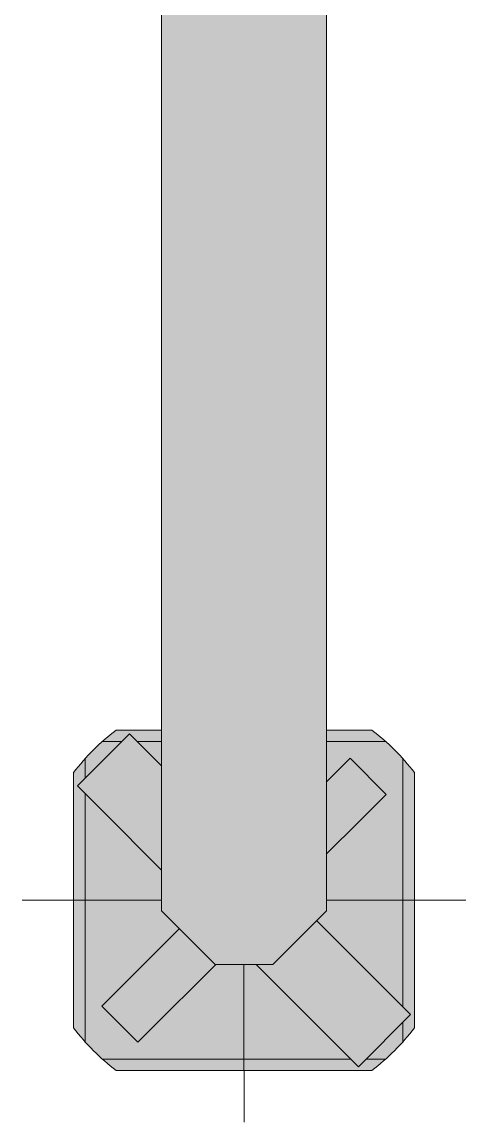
# Model space of a CAD drawing. Header units: millimetres. Extents: x -5368 to 16281, y -22441 to 15493.
# Drawn here: x 4824 to 5606, y -22441 to -20502 of the extents above; entities that cross this region are included whole.
import ezdxf

# ---------------------------------------------------------------- set-up
doc = ezdxf.new("R2010")
doc.units = ezdxf.units.MM
doc.set_wipeout_variables(frame=1)
doc.layers.add('Техника. Кран GROVE GMK 5220', color=250, linetype='Continuous', lineweight=20)
doc.layers.add('Техника. Кран GROVE GMK 5220 Штрих', color=7, linetype='Continuous', true_color=0xe8e8e8)

# ---------------------------------------------------------------- blocks, each defined once
blk = doc.blocks.new('GMK 5220-20221114.214039')
at = {"color": 0, "linetype": 'ByBlock', "lineweight": -2, "ltscale": 15, "transparency": 16777216}
blk.add_wipeout([(-300, 225), (-283.29523312338983, 245.7006530100483), (-265.1650429449553, 265.1650429449554), (-245.70065301004826, 283.29523312338983), (-225.00000000000003, 299.9999999999999), (-225.00000000000003, 300), (225, 300), (225, 300), (245.70065301004828, 283.29523312338995), (265.1650429449553, 265.1650429449554), (283.2952331233898, 245.70065301004843), (299.9999999999999, 225), (300, 225), (300, -225), (300, -225), (283.2952331233898, -245.70065301004843), (265.1650429449551, -265.16504294495553), (245.70065301004797, -283.2952331233901), (224.99999999999946, -300.0000000000003), (225, -300), (-225.00000000000003, -300), (-225.00000000000003, -300), (-245.70065301004826, -283.2952331233899), (-265.1650429449553, -265.1650429449553), (-283.2952331233899, -245.70065301004826), (-299.99999999999994, -225), (-300, -225)], dxfattribs=at)
at = {"layer": 'Техника. Кран GROVE GMK 5220 Штрих', "ltscale": 15, "true_color": 0xadadad, "transparency": 16777216}
h = blk.add_hatch(color=253, dxfattribs=at)
h.dxf.hatch_style = 1
edge = h.paths.add_edge_path()
edge.add_arc((-2.273736754432321e-13, 2.273736754432321e-13), 374.9999999999997, 126.86989764584399, 143.130102354156, ccw=False)
edge.add_line((-225, 300), (225, 300))
edge.add_arc((-1.13686837721616e-13, -1.13686837721616e-13), 375.0000000000002, 36.86989764584399, 53.13010235415601, ccw=False)
edge.add_line((300, 225), (300, -225))
edge.add_arc((2.273736754432321e-13, -2.273736754432321e-13), 374.9999999999997, 306.86989764584405, 323.130102354156, ccw=False)
edge.add_line((225, -300), (-225, -300))
edge.add_arc((-2.273736754432321e-13, -2.273736754432321e-13), 374.9999999999997, 216.869897645844, 233.130102354156, ccw=False)
edge.add_line((-300, -225), (-300, 225))
at = {"color": 0, "linetype": 'ByBlock', "lineweight": 9, "ltscale": 15, "transparency": 16777216}
for points in [[(0, 0), (0, 390.9186811467452)], [(-390.9186811467453, 0), (0, 0)], [(0, 0), (390.9186811467453, 0)], [(0, -390.9186811467452), (0, 0)]]:
    blk.add_lwpolyline(points, dxfattribs=at)
at = {"color": 0, "linetype": 'ByBlock', "lineweight": -2, "ltscale": 15, "transparency": 16777216}
blk.add_lwpolyline([(-300, 225, -0.0710678118654753), (-225, 300), (225, 300, -0.07106781186547521), (300, 225), (300, -225, -0.0710678118654753), (225, -300), (-225, -300, -0.0710678118654753), (-300, -225)], format="xyb", close=True, dxfattribs=at)
for points in [[(-102.7897312037894, 10.86584964954091), (-293.4493141924177, 201.5254326381673), (-201.5254326381691, 293.4493141924177), (-10.86584964954091, 102.7897312037894)], [(-249.4493936653271, 280), (-214.9747468305868, 280)], [(-188.0761184457515, 280), (249.4493936653271, 280)], [(-280, 214.974746830585), (-280, 249.4493936653289)], [(33.97835412767745, 97.6179644344611), (186.6761902332473, 250.3158005400383), (250.3158005400401, 186.6761902332491), (97.61796443446292, 33.97835412767381)], [(280, 249.4493936653289), (280, -188.0761184457515)], [(-280, -249.4493936653289), (-280, 188.0761184457497)], [(10.86584964954091, -102.7897312037894), (201.5254326381655, -293.4493141924177), (293.4493141924177, -201.5254326381691), (102.7897312037894, -10.86584964954272)], [(-33.97835412767381, -97.61796443446292), (-186.676190233251, -250.3158005400364), (-250.3158005400364, -186.6761902332491), (-97.61796443446292, -33.97835412767745)], [(280, -214.974746830585), (280, -249.4493936653289)], [(188.0761184457479, -280), (-249.4493936653271, -280)], [(249.4493936653271, -280), (214.9747468305832, -280)]]:
    blk.add_lwpolyline(points, dxfattribs=at)
blk.add_circle((0, 0), 103.3624473856617, dxfattribs=at)
blk = doc.blocks.new('GMK 5220-20221114.214321')
at = {"color": 0, "linetype": 'ByBlock', "lineweight": -2, "ltscale": 15, "transparency": 16777216}
blk.add_wipeout([(145.00000000000023, 18.875739644970963), (50.62130177514791, 113.25443786982305), (-50.62130177514814, 113.25443786982305), (-145, 18.875739644970963), (-145, -2749.4416175008846), (145.00000000000023, -2749.4416175008846)], dxfattribs=at)
at = {"layer": 'Техника. Кран GROVE GMK 5220 Штрих', "ltscale": 15, "true_color": 0xadadad, "transparency": 16777216}
h = blk.add_hatch(color=253, dxfattribs=at)
h.dxf.hatch_style = 1
h.paths.add_polyline_path([(145, -2749.441617500884), (145, 18.87573964497042), (50.62130177514793, 113.2544378698225), (-50.62130177514793, 113.2544378698225), (-145, 18.87573964497042), (-145, -2749.441617500884)])
at = {"color": 0, "linetype": 'ByBlock', "lineweight": -2, "ltscale": 15, "transparency": 16777216}
blk.add_lwpolyline([(145, -2749.441617500884), (145, 18.87573964497042), (50.62130177514793, 113.2544378698225), (-50.62130177514793, 113.2544378698225), (-145, 18.87573964497042), (-145, -2749.441617500884)], close=True, dxfattribs=at)
blk = doc.blocks.new('*U67')
at = {"color": 0, "linetype": 'ByBlock', "lineweight": -2, "ltscale": 15, "transparency": 16777216}
blk.add_blockref('GMK 5220-20221114.214039', (-5215, 4050), dxfattribs=at)
blk.add_blockref('GMK 5220-20221114.214321', (-5215, 4050), dxfattribs=at)

msp = doc.modelspace()

# ---------------------------------------------------------------- block references
at = {"layer": 'Техника. Кран GROVE GMK 5220', "transparency": 16777216, "rotation": 180}
msp.add_blockref('*U67', (0, -18000), dxfattribs=at)

doc.saveas('drawing.dxf')
